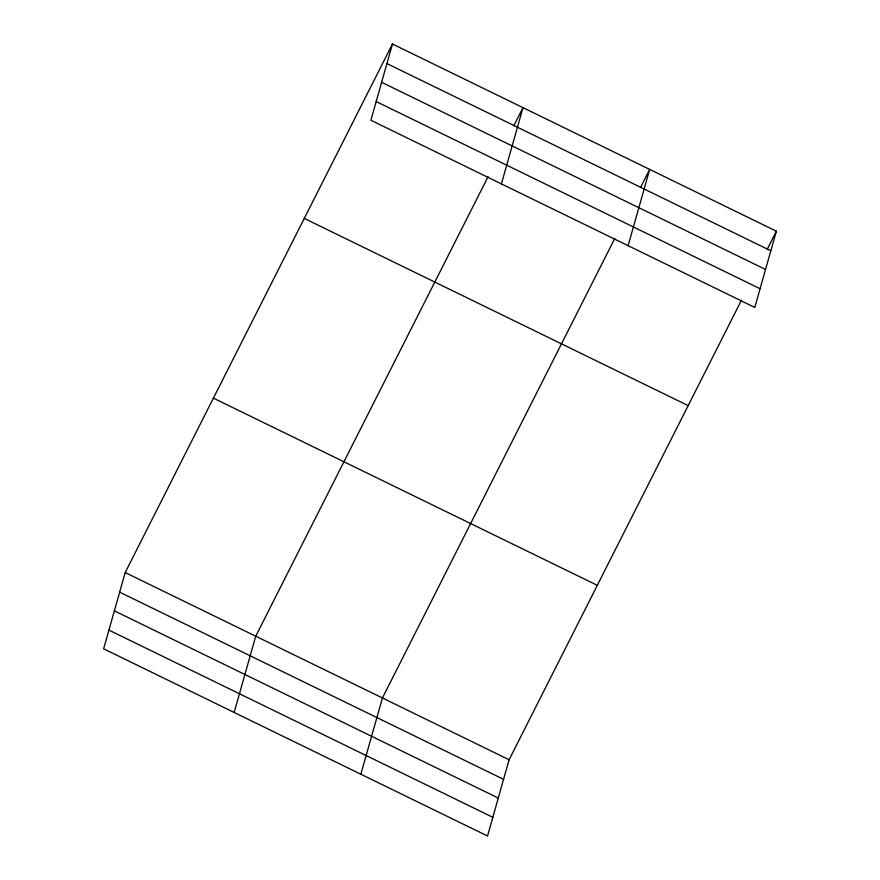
<?xml version="1.0" encoding="UTF-8"?>
<svg xmlns="http://www.w3.org/2000/svg" width="880" height="880" viewBox="0 0 880 880"><rect width="100%" height="100%" fill="white"/><g stroke="black" fill="none" stroke-linecap="round" stroke-linejoin="round"><path stroke-width="1.32" d="M392.458 44L370.887 120.252L754.798 307.439L776.369 231.187L392.458 44L125.202 572.561L103.631 648.813L487.542 836L509.113 759.748L741.455 300.234M234.157 712.459L255.739 636.207L488.081 176.693M501.413 183.887L522.995 107.646L513.799 125.818M360.844 774.224L382.426 697.983L614.768 238.458M628.1 245.663L649.682 169.411L640.497 187.583M767.184 249.359L776.369 231.187M386.914 63.58L770.825 250.767M381.623 82.28L765.534 269.467M376.178 101.552L760.089 288.739M304.271 218.427L688.171 405.614M213.4 398.134L597.311 585.321M125.202 572.561L509.113 759.748M119.669 592.152L503.569 779.339M114.378 610.852L498.278 798.039M108.922 630.113L492.833 817.3"/></g></svg>
